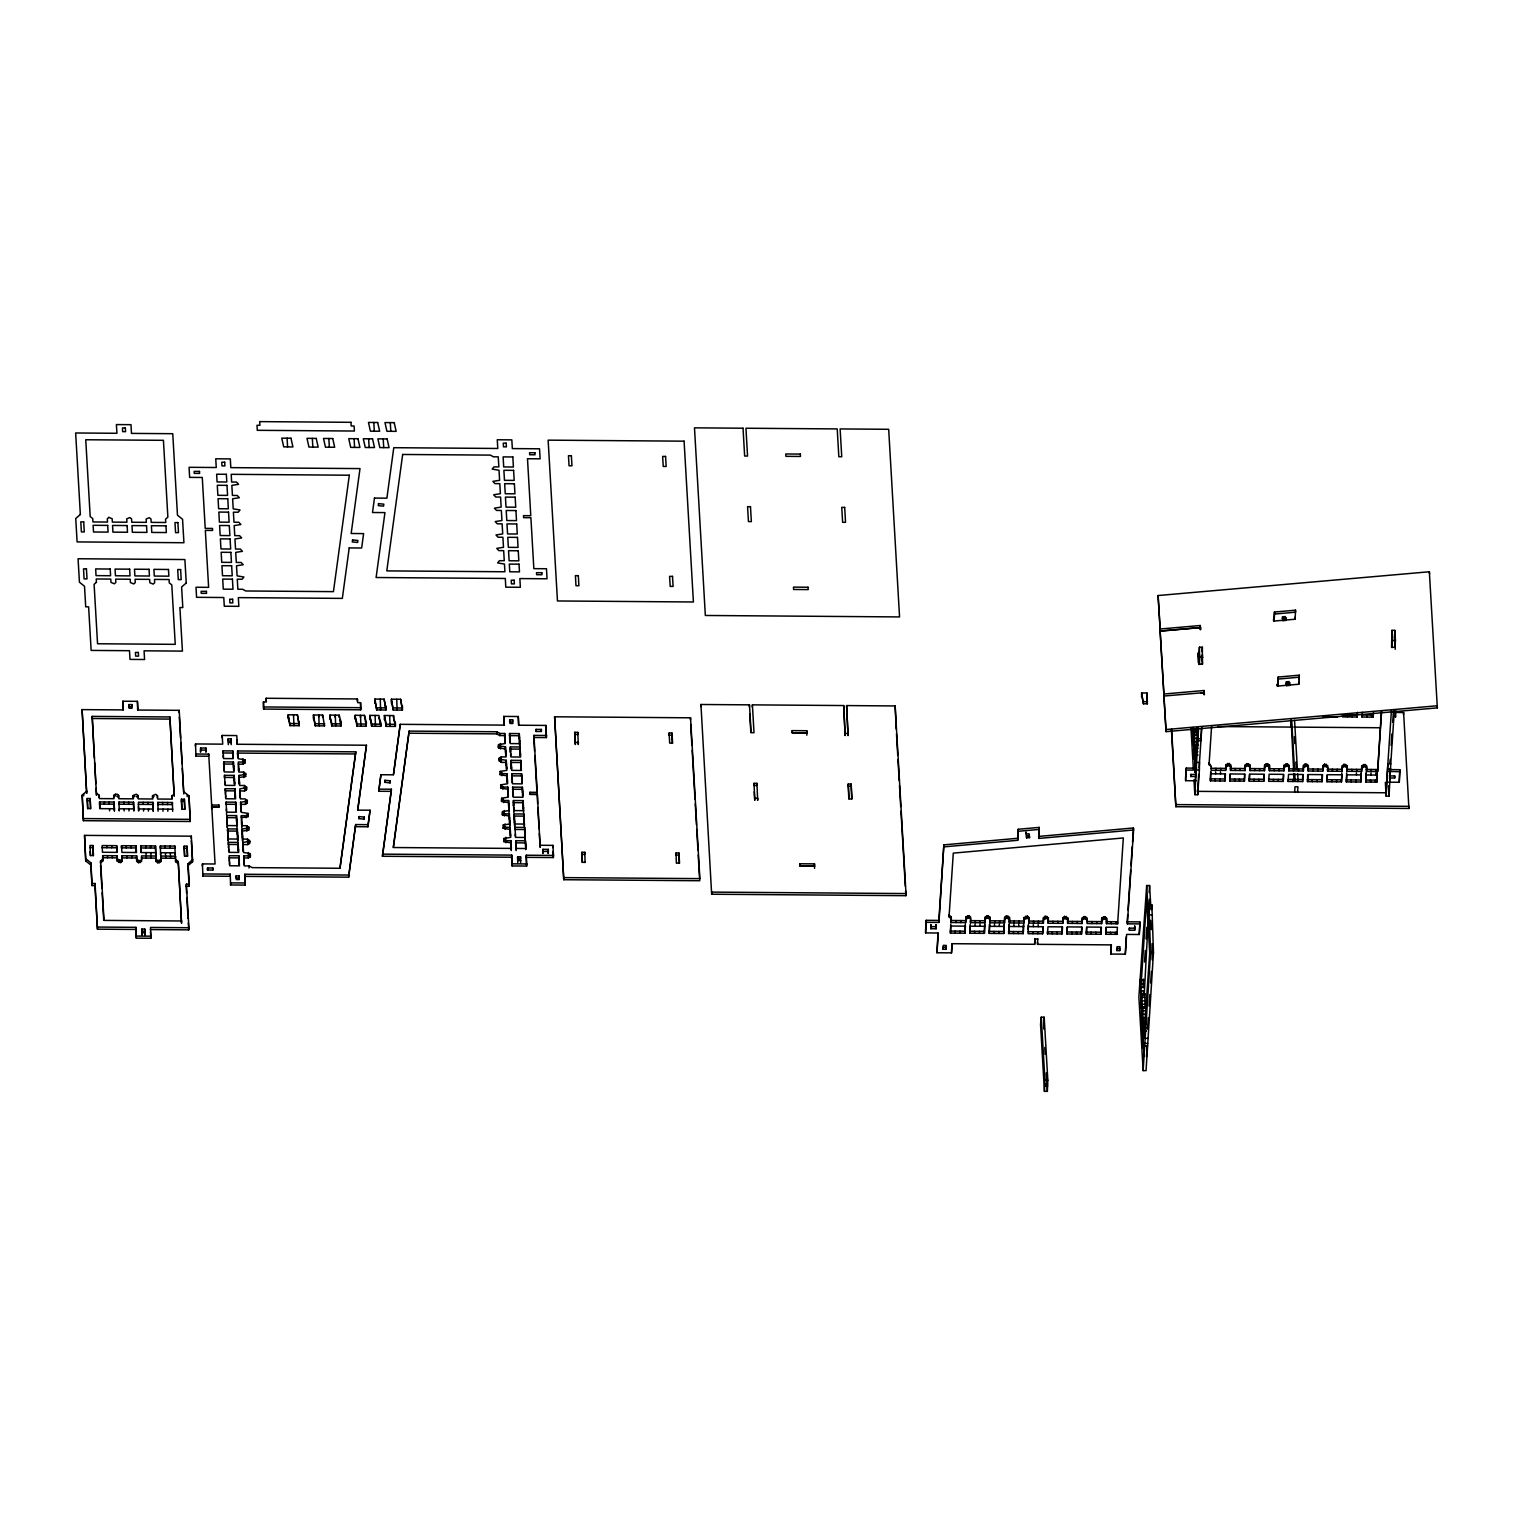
<?xml version="1.0" encoding="UTF-8"?>
<svg xmlns="http://www.w3.org/2000/svg" width="1513" height="1513" viewBox="0 0 1513 1513"><rect width="100%" height="100%" fill="white"/><g stroke="black" fill="none" stroke-linecap="round" stroke-linejoin="round"><path stroke-width="1.5" d="M1145.038 1007.582L1144.849 993.719L1141.937 993.682L1141.54 997.521L1140.953 987.459L1146.608 899.27L1149.71 952.887L1143.866 1037.71L1143.488 1020.5L1146.4 1020.519M1145.814 1020.991L1145.625 1007.11L1142.712 1007.091L1142.315 1010.911L1141.937 993.682M1143.488 1020.5L1143.09 1024.32L1142.712 1007.091M1141.35 994.154L1144.263 994.192L1148.443 915.478M1143.147 1070.599L1150.561 952.528L1148.953 904.831L1151.866 904.85L1153.473 952.547L1146.06 1070.618L1143.147 1070.599L1138.873 996.897L1146.684 885.521L1149.596 885.54L1150.996 909.635M1198.107 744.604L1195.194 744.585L1194.797 748.405L1194.419 731.176L1197.331 731.195L1197.521 745.077M1198.05 727.696L1195.573 761.796L1195.194 744.585M1196.575 762.42L1194.835 794.684L1197.748 794.703L1199.393 770.022L1199.487 762.439L1196.575 762.42L1198.504 729.569M1390.769 763.876L1389.047 796.141L1386.135 796.122L1387.856 763.857L1390.769 763.876L1394.324 710.524M82.099 709.616L86.676 793.247L82.099 709.616L123.366 709.919L122.875 701.219L137.437 701.332L137.929 710.032L179.215 710.335L183.792 793.966M86.827 791.129L82.194 795.119L83.423 820.689L190.222 821.483L189.012 795.914L183.924 791.866M83.593 795.895L83.745 793.795M83.423 820.689L82.194 795.119M94.354 758.089L92.198 716.387L169.891 716.973L174.184 795.914L169.891 716.973M189.125 886.315L189.276 884.197L186.364 884.178L186.212 886.296L189.125 886.315L187.934 865.739L192.567 861.748L191.338 836.178L84.539 835.384L85.749 860.954L90.837 865.02L92.028 885.597L94.941 885.616L97.456 929.171L135.811 929.455L136.321 938.173L150.884 938.268L150.525 927.45L188.879 927.734L188.728 929.852L150.373 929.568M87.565 808.661L87.243 798.505L90.156 798.524L90.742 808.566L87.83 808.547L87.243 798.505M85.749 860.954L84.539 835.384M90.477 808.68L90.156 798.524M90.837 865.02L90.969 862.902L85.882 858.836M93.201 855.658L92.879 845.502L89.967 845.483L90.553 855.526L93.466 855.545L92.879 845.502M92.198 716.387L96.51 795.327L96.094 788.349M92.028 885.597L90.969 862.902M99.045 797.351L99.196 795.233L96.643 793.209M99.707 808.528L99.574 801.947L114.137 802.06L114.402 810.873L114.137 802.06M94.941 885.616L95.073 883.497L92.161 883.479M102.884 858.968L100.577 860.954L100.425 863.072L102.733 861.086L102.695 855.62L117.258 855.734L117.314 861.2L120.624 862.561L122.156 861.219L122.307 859.119L120.756 860.443L117.447 859.081M104.302 804.103L104.435 801.985M97.456 929.171L95.073 883.497M102.733 861.086L102.695 855.62M109.144 804.122L109.295 802.022M106.818 847.715L106.969 845.597M109.541 810.836L109.674 808.717M107.404 857.776L107.536 855.658M113.626 797.464L113.759 795.346L116.917 794.041L118.619 795.384L118.808 798.732L133.371 798.845L133.182 795.498L136.34 794.174L138.042 795.535L138.231 798.883L152.794 798.996L152.605 795.649L155.763 794.325L157.447 795.687L157.655 799.034L172.217 799.129L172.028 795.781L174.335 793.795M111.678 847.753L111.811 845.635M115.158 796.141L115.291 794.022M112.265 857.795L112.397 855.696M122.875 701.219L123.101 709.862M118.619 795.384L118.468 797.502L116.785 796.16M118.997 802.079L118.865 804.197L133.428 804.311L133.806 811.006L133.957 808.907L133.56 802.193L118.997 802.079L119.243 810.911L119.395 808.793L133.957 808.907M116.785 852.254L116.671 845.672L102.109 845.559L102.487 852.273L117.049 852.367L116.671 845.672M117.314 861.2L117.258 855.734M128.889 704.585L128.756 706.703L131.669 706.722L131.801 704.604L128.889 704.585L129.097 708.273L132.009 708.292L131.801 704.604M118.997 862.542L119.149 860.424M123.707 804.235L123.858 802.117M121.532 845.71L121.91 852.405L136.473 852.519L136.094 845.824L121.532 845.71L121.38 847.828L135.943 847.942L136.208 852.405M120.624 862.561L120.756 860.443M124.104 810.949L124.236 808.831M136.718 861.332L136.681 855.866L122.099 855.753L121.967 857.871L136.529 857.984L136.718 861.332L138.421 862.694L141.579 861.37L141.522 855.904L156.085 856.018L156.142 861.483L157.844 862.826L161.002 861.521L161.135 859.403L157.976 860.727L156.293 859.365M128.567 804.273L128.718 802.155M126.241 847.866L126.373 845.748M128.964 810.968L129.097 808.869M126.827 857.909L126.96 855.791M137.437 701.332L137.664 709.975M133.182 795.498L133.031 797.616L134.581 796.292M133.428 804.311L133.56 802.193M131.101 847.904L131.234 845.786M131.669 857.947L131.82 855.828M138.042 795.535L137.891 797.654L136.189 796.292M135.943 847.942L136.094 845.824M152.983 802.344L153.229 811.157L152.983 802.344L138.421 802.23L138.666 811.044L138.402 806.58M136.529 857.984L136.681 855.866M138.421 862.694L138.553 860.575L136.87 859.214M143.13 804.386L143.281 802.268M141.068 852.443L140.936 845.862L155.517 845.956L155.763 854.788L155.517 845.956M140.047 862.694L141.73 859.252M143.527 811.081L143.659 808.963M135.811 929.455L135.962 927.337L97.607 927.053M136.321 938.173L135.962 927.337M147.99 804.424L148.123 802.306M145.664 847.999L145.796 845.899M148.387 811.119L148.52 809.001M146.042 854.713L146.194 852.594M146.25 858.06L146.383 855.942M141.882 929.077L141.957 934.883L141.882 929.077L144.794 929.095L144.87 934.902L144.794 929.095M152.605 795.649L152.454 797.748L154.004 796.424M150.506 848.037L150.657 845.937M150.903 854.75L151.035 852.632M151.092 858.098L151.243 855.98M157.314 797.786L157.447 795.687M157.844 802.382L157.692 804.5L172.274 804.594L172.406 802.495L157.844 802.382L158.09 811.195M156.142 861.483L156.085 856.018M157.844 862.826L157.976 860.727M162.553 804.538L162.704 802.42M160.359 845.994L160.227 848.112L174.789 848.226L174.922 846.107L160.359 845.994L160.605 854.826L160.756 852.708L175.319 852.802L175.186 854.921L174.922 846.107M159.451 862.845L159.603 860.727M162.95 811.233L163.082 809.115M160.945 856.055L160.813 858.174L175.376 858.268L175.508 856.169L160.945 856.055L161.002 861.521M167.413 804.576L167.546 802.457M165.087 848.15L165.22 846.032M167.792 811.271L167.943 809.152M165.465 854.845L165.617 852.746M165.655 858.211L165.806 856.093M171.877 797.899L172.028 795.781M169.929 848.188L170.08 846.07M179.064 712.453L179.215 710.335M170.326 854.883L170.458 852.784M170.515 858.249L170.666 856.131M178.118 863.658L175.565 861.635L175.716 859.516L178.25 861.54L181.541 923.1L178.25 861.54M181.768 809.36L181.447 799.204L184.359 799.223L184.926 809.285L182.014 809.266L181.447 799.204M184.681 809.379L184.359 799.223M187.177 796.67L187.309 794.571M184.473 856.339L184.151 846.183L187.064 846.202L187.65 856.245L184.737 856.226L184.151 846.183M189.012 795.914L190.222 821.483M187.385 856.358L187.064 846.202M195.385 746.079L195.517 743.961L222.714 744.15L222.203 735.45L236.766 735.564L237.276 744.264L366.449 745.228L357.806 809.928M187.934 865.739L188.085 863.62L192.699 859.63M208.718 754.098L208.586 756.216L195.952 756.122L196.104 754.004L208.718 754.098L215.073 863.999L202.458 863.904L202.326 866.022M191.205 838.297L191.338 836.178M200.605 748.008L200.586 752.131L200.472 750.126L206.052 750.07L205.938 748.046L200.605 748.008L200.718 750.013M205.938 748.046L205.919 752.169L205.806 750.164M230.222 874.155L230.089 876.273L202.893 876.065L203.045 873.947L230.222 874.155L230.6 884.973L245.163 885.086L244.784 874.268L348.803 875.044L355.668 824.566L368.094 824.661L370.061 810.23L357.635 810.136L366.449 745.228M207.546 867.951L207.413 870.07L213.011 870.013L212.879 867.989L207.546 867.951L207.659 869.975M211.65 809.152L211.669 805.029L218.95 805.086L219.063 807.091L211.782 807.034M212.747 870.107L212.879 867.989M222.052 737.569L222.203 735.45M218.818 807.204L218.95 805.086M223.092 750.864L223.546 758.561L233.248 758.637L232.794 750.94L223.092 750.864L222.959 752.982L232.662 753.039L232.907 757.408L233.059 755.29M223.205 757.332L223.338 755.214M223.735 761.909L224.321 771.97L234.023 772.046L233.437 761.985L223.735 761.909L223.584 764.027L233.305 764.103L233.683 770.798L233.834 768.68M223.792 767.375L223.924 765.256M223.981 770.741L224.113 768.623M224.51 775.318L225.097 785.36L234.799 785.436L234.212 775.394L224.51 775.318L224.359 777.436L234.08 777.512L234.458 784.207L234.61 782.089M224.756 784.131L224.889 782.013M228.217 738.836L228.085 740.954L230.997 740.973L231.13 738.855L228.217 738.836L228.293 744.642M225.286 788.727L225.872 798.769L235.574 798.845L234.988 788.784L225.286 788.727L225.134 790.826L234.855 790.902L235.234 797.616L235.385 795.498M225.342 794.193L225.475 792.074M225.532 797.54L225.664 795.422M226.061 802.117L226.647 812.178L236.35 812.235L235.763 802.193L226.061 802.117L225.91 804.235L235.631 804.311L236.009 811.006L236.16 808.888M226.307 810.93L226.439 808.812M226.496 814.297L226.647 812.178M231.205 744.661L231.13 738.855M236.993 827.762L236.539 815.602L226.837 815.526L226.685 817.644L236.406 817.72L236.785 824.415L236.936 822.297M226.893 820.992L227.026 818.873M227.082 824.339L227.215 822.221M227.612 828.916L227.461 831.034L237.182 831.11L237.768 841.171L237.9 839.053L237.314 828.992L227.612 828.916L228.047 841.096L228.198 838.977L237.9 839.053M232.662 753.039L232.794 750.94M227.669 834.382L227.801 832.282M232.718 754.06L232.87 751.942M227.858 837.748L227.99 835.63M228.387 842.325L228.974 852.367L238.676 852.443L238.089 842.401L228.387 842.325L228.255 844.443L237.957 844.519L238.335 851.214L238.487 849.096M233.305 764.103L233.437 761.985M233.494 767.45L233.645 765.332M228.444 847.791L228.576 845.672M228.633 851.138L228.766 849.02M234.08 777.512L234.212 775.394M234.269 780.859L234.42 778.741M229.22 861.2L229.352 859.081M229.409 864.547L229.541 862.429M234.855 790.902L234.988 788.784M235.045 794.249L235.196 792.15M237.579 754.098L237.654 750.959L355.782 751.848L340.066 868.065M237.919 755.327L237.768 757.446L237.522 753.077L355.631 753.966M235.631 804.311L235.763 802.193M230.6 884.973L230.733 882.873L245.295 882.968M238.487 765.37L238.543 770.836L238.695 768.717M235.82 807.658L235.971 805.54M239.47 782.126L239.319 784.245L239.073 775.431L245.806 774.353L243.725 772.103L238.884 772.084L238.298 762.022L243.158 762.06L244.974 759.848L238.108 758.675L237.654 750.959M236.406 817.72L236.539 815.602M236.595 821.067L236.747 818.949M239.13 780.897L239.262 778.779M237.182 831.11L237.314 828.992M237.371 834.457L237.522 832.339M240.037 792.169L240.094 797.654L240.245 795.535M237.56 837.805L237.711 835.706M242.818 760.831L242.95 758.713M238.165 764.141L243.007 764.178L243.158 762.06M237.957 844.519L238.089 842.401M241.021 808.925L240.87 811.044L240.624 802.23L247.357 801.171L245.295 798.921L240.435 798.883L239.848 788.821L246.581 787.762L244.52 785.512L239.659 785.474L239.073 775.431M236.16 875.876L236.009 877.994L238.922 878.013L239.073 875.895L236.16 875.876L236.368 879.564L239.281 879.583L239.073 875.895M238.146 847.866L238.298 845.748M240.68 807.696L240.813 805.578M243.725 772.103L243.593 774.221L245.673 776.472L238.941 777.55M239.262 862.505L239.111 864.623L238.865 855.791L229.163 855.734L229.749 865.776L239.451 865.852L238.865 855.791M248.075 813.446L246.26 815.658L241.399 815.639L241.267 817.739L248 816.68L248.075 813.446L241.21 812.273L240.624 802.23M243.782 777.587L243.933 775.469M243.007 764.178L244.898 763.082L244.974 759.848M241.588 818.987L241.645 824.453L241.796 822.334M238.922 861.275L239.073 859.157M241.834 827.8L241.399 815.639M244.368 787.63L244.52 785.512M242.175 829.029L242.61 841.209L242.175 829.029L248.907 827.97L246.846 825.72L241.985 825.682M239.716 790.94L244.558 790.977L244.709 788.859M245.673 776.472L245.749 773.238M242.231 834.495L242.364 832.377M242.42 837.843L242.572 835.724M240.491 804.349L245.333 804.386L245.484 802.268M246.524 786.647L246.449 789.881L244.558 790.977M243.347 849.133L243.196 851.252L242.95 842.438L249.683 841.36L247.621 839.129L242.761 839.091M246.449 789.881L246.581 787.762M243.007 847.904L243.139 845.786M246.108 817.777L246.26 815.658M245.333 804.386L247.224 803.271L247.3 800.055M244.123 862.542L243.971 864.661L243.725 855.828L248.586 855.866L250.402 853.654L243.536 852.481L242.95 842.438M247.224 803.271L247.357 801.171M243.782 861.294L243.915 859.195M246.846 825.72L246.695 827.838L248.775 830.089L242.042 831.148M246.884 831.185L247.035 829.067M245.163 885.086L244.784 874.268M247.47 841.228L247.621 839.129M242.818 844.557L247.659 844.594L247.81 842.476M248.775 830.089L248.851 826.855M248.245 854.637L248.397 852.519M243.593 857.947L248.435 857.984L248.586 855.866M249.626 840.245L249.55 843.479L247.659 844.594M249.55 843.479L249.683 841.36M249.021 868.046L249.172 865.928L244.312 865.89L243.725 855.828M248.435 857.984L250.326 856.888L250.458 854.769M266.156 698.268L266.364 701.956L263.451 701.937L263.602 709.067L360.718 709.805L360.567 702.656L357.654 702.637L357.427 698.949L266.156 698.268L266.023 700.387M263.602 709.067L263.451 701.937M288.208 714.798L290.023 725.635L299.252 725.692L297.418 714.855L288.208 714.798L288.17 718.921M290.023 725.635L288.321 716.803M293.9 725.654L293.541 714.836M297.418 714.855L299.252 725.692M299.12 723.687L299.271 721.569M313.437 714.987L315.271 725.824L324.482 725.881L322.666 715.044L313.437 714.987L313.418 719.11M315.271 725.824L313.569 716.992M318.638 717.143L318.789 715.025L319.148 725.843M322.534 717.162L322.666 715.044M329.815 717.219L329.947 715.101L339.177 715.176L341.03 721.89L341.144 723.895L331.914 723.819L330.061 717.124L331.782 725.937L340.992 726.013L341.03 721.89M331.782 725.937L331.914 723.819M335.148 717.257L335.3 715.138L335.659 725.975M339.044 717.294L339.177 715.176M355.063 717.408L355.196 715.29L364.425 715.365L366.278 722.079L366.392 724.084L357.163 724.008L355.309 717.313L357.011 726.127L366.241 726.202L366.278 722.079M357.295 701.067L357.427 698.949M357.011 726.127L357.163 724.008M244.652 876.386L348.652 877.162L348.803 875.044M360.567 702.656L360.718 709.805M360.397 717.446L360.548 715.327L360.907 726.164M348.652 877.162L355.668 824.566M364.425 715.365L366.241 726.202M358.884 818.684L359.016 816.585L364.33 817.096L364.198 819.214L358.751 818.571L359.016 816.585M369.758 715.403L371.593 726.24L380.803 726.316L380.954 724.197L371.725 724.122L369.758 715.403L378.988 715.479L380.803 726.316M369.739 719.526L369.891 717.408M371.593 726.24L371.725 724.122M374.921 699.082L376.737 709.919L385.966 709.994L384.132 699.157L374.921 699.082L374.884 703.205M355.536 826.684L367.962 826.779L368.094 824.661M370.061 810.23L367.962 826.779M375.47 726.278L375.111 715.441M376.737 709.919L375.035 701.086M380.614 709.937L380.255 699.119M380.69 724.292L380.841 722.193M384.132 699.157L385.966 709.994M378.969 789.143L391.394 789.238L391.243 791.356L378.817 791.261L378.969 789.143L380.917 774.732L393.361 774.826L400.226 724.33L504.226 725.124L503.716 716.406L518.297 716.519L518.789 725.219L545.985 725.427L546.42 737.588L533.805 737.493L533.938 735.394L546.571 735.488M384.34 715.517L386.155 726.353L395.385 726.41L395.517 724.311L386.288 724.235L384.34 715.517L393.55 715.573L395.385 726.41M384.302 719.64L384.453 717.521M380.917 774.732L378.817 791.261M386.155 726.353L386.288 724.235M384.813 782.41L384.945 780.292L390.278 780.821L390.127 782.921L384.68 782.278L384.945 780.292M391.413 699.195L393.248 710.032L402.458 710.108L400.642 699.271L391.413 699.195L391.394 703.337M390.032 726.372L389.673 715.554M526.316 855.223L526.184 857.341L553.361 857.549L553.512 855.431L526.316 855.223L526.675 866.041L512.113 865.947L511.602 857.228L382.43 856.263L391.394 789.238M393.248 710.032L391.527 701.219M393.418 717.692L393.55 715.573M395.404 722.287L395.252 724.405L394.023 719.942M397.125 710.07L396.765 699.252M400.642 699.271L402.458 710.108M400.226 724.33L393.531 774.637M402.345 708.103L402.496 705.985M393.418 847.318L409.134 731.101L496.85 731.762L499.857 733.465L504.718 733.483L505.285 743.545L498.552 744.604L498.477 747.838L505.342 749.011L505.739 755.706L505.872 753.587M505.096 740.197L504.964 742.316L504.567 735.602L499.725 735.564L496.699 733.881L496.85 731.762M498.477 747.838L498.552 744.604M499.725 735.564L499.857 733.465M498.628 745.72L505.493 746.892L506.061 756.954L501.219 756.916L499.328 758.013L499.195 760.131L501.276 762.382L506.117 762.42L506.515 769.115L506.647 766.996M499.252 761.247L499.328 758.013M500.444 743.507L500.292 745.625L498.42 746.722M500.5 748.973L500.633 746.855M507.422 780.405L507.29 782.524L506.893 775.81L500.028 774.637L500.103 771.422L506.836 770.344L506.269 760.301L499.403 759.129M501.068 759.034L501.219 756.916M503.716 716.406L503.961 725.049M501.276 762.382L501.408 760.264M508.198 793.795L508.065 795.914L507.668 789.219L500.803 788.046L500.879 784.812L507.611 783.753L507.044 773.691L502.184 773.654L500.103 771.422M504.567 735.602L504.718 733.483M502.051 775.772L502.184 773.654M504.775 738.968L504.907 736.85M508.973 807.204L508.841 809.323L508.444 802.609L501.578 801.455L501.673 798.221L508.387 797.143L507.82 787.1L502.959 787.063L500.879 784.812M501.578 801.455L501.673 798.221M502.827 789.181L502.959 787.063M505.342 749.011L505.493 746.892M505.55 752.358L505.682 750.24M502.448 811.611L502.373 814.845L509.219 816.018L509.805 826.079L509.37 813.899L504.51 813.862L502.448 811.611L509.162 810.552L509.03 812.67M502.373 814.845L502.505 812.727M503.602 802.59L503.734 800.472L501.73 799.337M506.117 762.42L506.269 760.301M506.325 765.767L506.458 763.649M509.749 719.791L509.597 721.909L512.51 721.947L512.661 719.829L509.749 719.791L509.957 723.479L512.869 723.498L512.661 719.829M510.524 834.003L510.392 836.122L509.994 829.427L503.148 828.254L503.224 825.02L509.957 823.961M504.169 812.632L504.321 810.514M506.893 775.81L507.044 773.691M509.957 740.235L509.805 742.353L509.559 733.521L519.281 733.597L519.716 745.777L519.281 733.597M504.377 815.98L504.51 813.862M507.101 779.157L507.233 777.039M509.616 738.987L509.768 736.888M511.167 849.531L510.77 842.817L503.924 841.663L503.999 838.429L510.732 837.351L510.146 827.308L505.285 827.271L503.224 825.02M505.096 823.923L503.148 828.254M507.668 789.219L507.82 787.1M510.543 750.278L510.392 752.396L510.335 746.93L520.056 747.006L520.642 757.048L510.921 756.973L510.335 746.93M505.153 829.389L505.285 827.271M507.876 792.566L508.009 790.448M510.581 755.744L510.732 753.625M505.72 839.431L505.872 837.313M511.507 767.034L511.356 769.152L511.11 760.339L520.831 760.396L521.418 770.457L511.697 770.382L511.11 760.339M505.928 842.779L506.061 840.661L503.999 838.429M508.444 802.609L508.595 800.509L503.734 800.472M511.167 765.805L511.318 763.687M508.652 805.975L508.784 803.857M512.094 777.077L511.942 779.195L511.886 773.729L521.607 773.805L522.193 783.866L512.472 783.791L511.886 773.729M509.219 816.018L509.37 813.899M509.427 819.365L509.559 817.247M512.151 782.543L512.283 780.443M509.616 822.713L509.749 820.594M509.994 829.427L510.146 827.308M513.058 793.833L512.926 795.951L512.661 787.138L522.382 787.214L522.968 797.256L513.247 797.181L512.661 787.138M510.203 832.774L510.335 830.656M512.718 792.604L512.869 790.486M518.297 716.519L518.524 725.162M510.77 842.817L510.921 840.698L506.061 840.661M513.645 803.895L513.493 806.013L513.437 800.528L523.158 800.604L523.593 812.784M510.978 846.164L511.11 844.065M511.224 850.533L511.299 847.412M513.701 809.36L513.834 807.242M513.89 812.708L513.437 800.528M514.212 813.937L514.666 826.098L514.212 813.937L523.933 814.013L524.368 826.174L523.933 814.013M511.602 857.228L511.753 855.11L382.562 854.145M519.337 739.063L519.47 736.944M514.269 819.403L514.42 817.285M519.526 742.41L519.659 740.311M514.477 822.75L514.609 820.632M512.113 865.947L511.753 855.11M520.434 753.701L520.302 755.819L520.056 747.006M514.987 827.346L514.855 829.464L524.557 829.521L525.143 839.583L524.708 827.422L514.987 827.346L515.574 837.389L525.295 837.464M520.113 752.472L520.245 750.353M515.252 836.159L515.385 834.041M521.21 767.11L521.077 769.228L520.831 760.396M516.16 847.45L516.028 849.568L515.763 840.736L525.484 840.812L525.919 848.528L516.217 848.453L515.763 840.736M520.888 765.881L521.02 763.762M515.82 846.202L515.971 844.084M516.084 850.571L516.217 848.453M521.985 780.5L521.853 782.618L521.607 773.805M521.663 779.271L521.796 777.152M517.673 856.831L517.541 858.949L520.453 858.968L520.585 856.85L517.673 856.831L517.749 862.637M522.76 793.909L522.628 796.027L522.382 787.214M522.439 792.68L522.571 790.561M523.536 807.318L523.403 809.436L523.158 800.604M523.214 806.07L523.347 803.951M520.661 862.656L520.585 856.85M523.99 819.479L524.122 817.36M524.179 822.826L524.311 820.708M524.557 829.521L524.708 827.422M524.765 832.888L524.898 830.769M524.954 836.235L525.087 834.117M525.862 847.507L525.73 849.625L525.484 840.812M525.541 846.278L525.673 844.159M537.607 803.422L537.228 792.339L529.947 792.282L529.815 794.401L537.096 794.457L534.846 755.725M536.018 729.379L535.886 731.498L541.484 731.422L541.351 729.417L536.018 729.379L536.132 731.384M541.219 731.536L541.351 729.417M545.985 725.427L546.42 737.588M529.947 792.282L530.061 794.306L537.361 794.344L540.16 847.393L539.347 833.512M548.292 849.36L548.273 853.483L548.292 849.36L542.959 849.323L542.94 853.445L542.827 851.441L548.425 851.365M554.609 716.784L563.763 879.715L699.706 880.736L699.857 878.618L690.552 717.805L554.609 716.784L563.763 879.715M552.775 847.488L552.926 845.37L540.292 845.275M574.921 732.349L574.77 734.467L577.682 734.486L577.834 732.368L574.921 732.349L575.356 744.509L574.656 732.443M582.183 862.448L581.862 852.292L584.774 852.311L585.096 862.467M584.774 852.311L584.623 854.429L581.711 854.41M669.105 733.049L669.692 743.091L672.604 743.129L672.018 733.067L669.105 733.049L668.973 735.167L671.885 735.186L672.339 743.223M671.885 735.186L672.018 733.067M676.633 863.053L679.545 863.072L678.959 853.01L676.046 852.992L675.914 855.11L678.826 855.129L679.28 863.167M678.826 855.129L678.959 853.01M690.401 719.923L690.552 717.805M700.803 706.609L700.935 704.491L749.483 704.85L751.091 732.67L754.004 732.689L752.396 704.869L843.687 705.55L845.143 735.488L843.687 705.55M711.658 894.221L711.791 892.103L906.003 893.559L905.852 895.677L711.658 894.221L700.935 704.491M749.351 706.968L749.483 704.85M752.264 706.987L752.396 704.869M754.022 783.337L753.89 785.436L756.803 785.474L756.935 783.356L754.022 783.337L754.76 800.339L754.268 791.829M792.226 730.628L792.093 732.727L806.656 732.84L806.788 730.722L792.226 730.628L792.377 732.973L806.94 733.086L806.788 735.205M799.942 863.772L799.791 865.89L814.353 865.984L814.505 863.866L799.942 863.772L800.074 866.136L814.637 866.23L814.505 868.349M846.599 705.569L848.055 735.507L846.599 705.569L895.148 705.947L906.003 893.559M848.812 798.921L848.226 784.037L851.138 784.056L851.989 798.959L849.077 798.94L848.226 784.037M851.724 798.94L851.138 784.056M895.148 705.947L896.226 729.171M926.221 920.32L926.353 922.325L938.968 922.419L938.854 920.415L926.221 920.32L925.521 930.892L925.634 932.916L938.268 932.991L936.963 952.755L951.526 952.868L952.131 943.696L1034.665 944.301L1035.024 939.025L1037.937 939.043M925.634 932.916L926.353 922.325M930.779 928.717L930.798 924.575L930.779 928.717L936.112 928.755L936.15 924.632L936.112 928.755M938.003 933.181L936.963 952.755M938.854 920.415L943.866 844.859L1017.606 838.297L1018.192 829.275L1039.261 827.384L1038.788 838.429L1133.577 829.994L1133.464 827.97L1038.675 836.424L1038.788 838.429M938.968 922.419L943.866 844.859M943.015 949.275L943.28 945.379L946.192 945.417L945.928 949.294L943.015 949.275L942.902 947.251L945.814 947.27L945.928 949.294M970.533 922.665L970.646 917.124L969.114 915.705L965.786 917.086L965.672 922.627L951.11 922.514L951.337 918.977L949.048 916.859L953.285 853.124L1123.327 837.956L1117.634 923.762L1106.476 923.668L1106.589 918.145L1105.057 916.708L1101.729 918.107L1101.615 923.63L1087.053 923.535L1087.166 917.994L1084.027 916.556L1082.306 917.956L1082.192 923.497L1067.63 923.384L1067.743 917.843L1064.604 916.405L1062.883 917.805L1062.769 923.346L1048.206 923.233L1048.32 917.71L1045.18 916.273L1043.478 917.672L1043.346 923.195L1028.783 923.1L1028.897 917.559L1027.384 916.14L1024.055 917.521L1023.942 923.062L1009.36 922.949L1009.493 917.408L1006.334 915.97L1004.632 917.37L1004.519 922.911L989.956 922.798L990.069 917.256L986.93 915.838L985.209 917.237L985.095 922.76L970.533 922.665L970.419 920.642L984.982 920.755M950.41 933.086L950.864 926.032L965.445 926.145L964.972 933.199L950.41 933.086L950.75 924.027M951.11 922.514L951.223 916.973L948.935 914.835L949.048 916.859M951.866 943.98L951.526 952.868M964.972 933.199L965.313 924.14M965.672 922.627L965.786 917.086M984.396 933.351L984.736 924.292L984.396 933.351L969.833 933.237L970.173 924.178M969.833 933.237L970.287 926.183L984.85 926.296M985.095 922.76L985.209 917.237M989.237 933.389L989.597 924.311L989.237 933.389L1003.819 933.483L1004.159 924.424L1003.819 933.483M989.956 922.798L990.069 917.256M1004.519 922.911L1004.632 917.37M1008.66 933.521L1009.02 924.462L1008.66 933.521L1023.223 933.634L1023.582 924.575L1023.223 933.634M1009.36 922.949L1009.493 917.408M943.98 846.864L1017.719 840.301L1018.192 829.275M1023.942 923.062L1024.055 917.521M1028.121 929.304L1028.443 924.613L1028.084 933.672L1042.646 933.786L1043.119 926.731L1028.556 926.618M1028.783 923.1L1028.897 917.559M1038.675 836.424L1039.261 827.384M1034.779 938.779L1034.665 944.301M1127.696 914.779L1127.223 921.814L1139.856 921.909L1139.97 923.932L1139.27 934.504L1126.637 934.41L1125.332 954.155L1110.769 954.06L1111.374 944.887L1037.578 944.339L1037.691 938.798M1042.646 933.786L1042.854 927.072M1043.346 923.195L1043.478 917.672M1041.266 1017.19L1040.547 1024.339L1044.424 1091.346L1047.336 1091.384L1047.828 1080.187L1044.178 1017.209L1041.266 1017.19L1044.916 1080.169L1044.424 1091.346M1047.507 933.824L1047.979 926.769L1062.542 926.883L1062.069 933.937L1047.507 933.824L1047.393 931.8L1061.956 931.913L1062.069 933.937M1048.206 923.233L1048.32 917.71M1044.178 1017.209L1043.724 1028.991M1061.956 931.913L1062.258 927.223M1062.769 923.346L1062.883 917.805M1066.93 933.956L1067.403 926.902L1081.965 927.015L1081.492 934.069L1066.93 933.956L1067.119 927.261M1067.63 923.384L1067.743 917.843M1081.492 934.069L1081.682 927.356M1082.192 923.497L1082.306 917.956M1086.353 934.107L1086.807 927.053L1101.388 927.166L1100.916 934.221L1086.353 934.107L1086.542 927.393M1100.916 934.221L1101.105 927.507M1101.615 923.63L1101.729 918.107M1105.776 934.259L1106.23 927.204L1117.407 927.28L1116.934 934.334L1105.776 934.259L1105.965 927.545M1106.476 923.668L1106.589 918.145M1111.109 945.171L1110.769 954.06M1116.821 950.561L1117.086 946.684L1119.998 946.703L1119.733 950.599L1116.821 950.561L1116.707 948.556L1119.62 948.575L1119.733 950.599M1141.615 692.954L1143.45 703.791L1147.327 703.829L1146.967 692.992L1141.615 692.954L1141.596 697.077M1126.239 936.793L1125.332 954.155M1128.017 910.088L1130.665 870.202M1130.967 865.512L1132.216 846.75M1132.537 842.06L1133.464 827.97M1139.97 923.932L1127.355 923.838L1133.577 829.994M1143.45 703.791L1141.748 694.978M1134.693 930.23L1134.712 926.107L1134.693 930.23L1129.36 930.192L1129.492 928.074M1146.967 692.992L1147.327 703.829M1139.856 921.909L1139.27 934.504M1143.09 987.459L1143.393 979.1L1143.506 981.124M1144.528 962.079L1145.284 950.486M1146.06 938.873L1146.835 927.28M1149.142 892.5L1149.596 885.54M1148.953 904.831L1148.329 914.003L1146.684 885.521M1149.218 903.923L1149.521 899.289L1149.785 903.961M1143.317 995.705L1143.639 991.015L1143.828 994.363M1151.563 909.445L1151.866 904.85M1147.554 1029.143L1148.329 1017.606M1149.086 1006.05L1149.861 994.495M1150.637 982.939L1151.393 971.384M1152.168 959.828L1152.093 943.582M1147.005 1046.221L1146.57 1056.698L1147.27 1046.107M1175.998 804.594L1409.057 806.334L1408.906 808.453L1175.866 806.713L1171.667 729.55M1196.745 768.169L1186.23 768.093L1185.53 778.665L1185.644 780.689L1196.159 780.765M1185.644 780.689L1186.23 768.093M1192.849 727.469L1192.547 732.179L1192.339 728.831M1196.121 776.528L1190.769 776.491L1190.92 774.372M1198.826 656.377L1199.431 647.205L1202.343 647.224L1202.476 664.15L1199.071 664.339L1198.485 654.278L1198.712 656.377M1194.419 731.176L1194.022 734.996L1193.625 728.301M1199.563 664.131L1199.431 647.205M1202.041 651.819L1202.343 647.224M1197.331 731.195L1196.934 735.015L1196.537 728.32M1202.079 658.647L1202.343 654.751L1202.211 660.651M1195.346 780.765L1195.932 768.169L1196.045 770.174M1198.012 740.746L1200.925 740.784L1201.435 729.266M1197.54 791.753L1198.693 774.429M1199.128 767.904L1201.852 726.694M1381.634 711.242L1377.643 771.535L1366.466 771.46L1366.579 765.918L1365.066 764.5L1361.738 765.881L1361.605 771.422L1347.043 771.308L1347.156 765.767L1344.017 764.33L1342.315 765.729L1342.201 771.271L1327.62 771.157L1327.752 765.616L1324.594 764.197L1322.892 765.578L1322.778 771.119L1308.215 771.006L1308.329 765.483L1305.189 764.046L1303.468 765.446L1303.355 770.987L1288.792 770.874L1288.906 765.332L1287.374 763.914L1284.045 765.294L1283.932 770.836L1269.369 770.722L1269.483 765.181L1266.343 763.743L1264.622 765.143L1264.509 770.684L1249.946 770.571L1250.06 765.048L1246.92 763.611L1245.199 765.011L1245.086 770.552L1230.523 770.439L1230.636 764.897L1229.123 763.479L1225.795 764.859L1225.662 770.401L1211.1 770.287L1211.346 766.769L1209.057 764.632L1211.629 725.937M1210.4 780.859L1210.759 771.8L1210.4 780.859L1224.963 780.973L1225.435 773.918L1210.873 773.824M1224.963 780.973L1225.171 774.259M1225.662 770.401L1225.795 764.859M1229.823 781.011L1230.296 773.956L1244.859 774.07L1244.386 781.124L1229.823 781.011L1230.012 774.297M1230.523 770.439L1230.636 764.897M1244.386 781.124L1244.575 774.41M1245.086 770.552L1245.199 765.011M1249.246 781.162L1249.719 774.108L1264.282 774.221L1263.809 781.275L1249.246 781.162L1249.435 774.448M1249.946 770.571L1250.06 765.048M1273.984 618.817L1274.438 612.046L1295.506 610.174L1295.62 612.179L1274.551 614.051L1274.097 620.822M1263.809 781.275L1263.998 774.561M1264.509 770.684L1264.622 765.143M1269.369 770.722L1269.483 765.181M1277.596 686.07L1278.201 677.049L1299.27 675.176L1298.929 683.952M1277.861 685.824L1278.201 677.049M1283.232 781.408L1283.705 774.353L1269.123 774.259L1268.669 781.313L1283.232 781.408L1283.421 774.694M1283.932 770.836L1284.045 765.294M1295.166 618.949L1295.506 610.174M1288.792 770.874L1288.906 765.332M1288.093 781.446L1288.546 774.391L1303.109 774.505L1302.655 781.559L1288.093 781.446L1287.96 779.441L1302.542 779.554L1302.655 781.559M1298.967 679.677L1299.27 675.176M1294.655 792.093L1295.015 786.798L1297.927 786.817L1297.568 792.112M1302.542 779.554L1302.844 774.845M1303.355 770.987L1303.468 765.446M1307.497 781.597L1307.97 774.543L1322.532 774.656L1322.078 781.71L1307.497 781.597L1307.705 774.883M1308.215 771.006L1308.329 765.483M1322.078 781.71L1322.267 774.996M1322.778 771.119L1322.892 765.578M1326.92 781.748L1327.393 774.694L1341.955 774.788L1341.483 781.843L1326.92 781.748L1327.128 775.034M1341.483 781.843L1341.842 772.784M1342.201 771.271L1342.315 765.729M1360.906 781.994L1361.265 772.935L1360.906 781.994L1346.343 781.881L1346.702 772.821M1347.043 771.308L1347.156 765.767M1346.343 781.881L1346.816 774.826L1361.378 774.94M1342.466 714.874L1342.579 716.897L1357.142 716.992L1357.464 712.301M1373.482 712.415L1373.161 717.124L1362.003 717.03L1362.324 712.339M1361.605 771.422L1361.738 765.881M1365.766 782.032L1366.126 772.973L1365.766 782.032L1376.925 782.108L1377.284 773.048L1376.925 782.108M1366.466 771.46L1366.579 765.918M1377.643 771.535L1381.369 711.545M1391.941 630.354L1391.563 647.469L1394.986 647.167L1395.44 640.415L1394.854 630.373L1391.941 630.354L1392.055 647.28M1394.4 637.238L1394.854 630.373M1394.589 641.777L1394.854 637.9L1394.702 643.781M1385.946 788.954L1386.381 782.372M1385.908 793.152L1391.412 710.505M1389.766 763.252L1390.239 759.28M1391.166 745.417L1391.941 733.862M1392.698 722.325L1393.473 710.77M1389.69 780.103L1390.144 769.625M1395.932 710.94L1395.497 717.275L1395.383 715.271M1389.35 777.966L1394.683 778.022L1394.835 775.904L1389.237 775.961M1389.331 769.606L1399.847 769.701L1399.26 782.278L1386.646 782.183M1403.478 714.647L1403.61 712.528L1396.556 712.472M1399.26 782.278L1399.847 769.701M355.782 751.848L339.895 868.273L252.179 867.63L249.172 865.928M364.066 819.1L364.33 817.096M390.014 782.807L390.278 780.821M382.43 856.263L391.243 791.356M409.134 731.101L393.248 847.526L511.356 848.415L510.921 840.698M1144.849 993.719L1141.767 993.984M1145.625 1007.11L1142.126 1007.563M965.899 919.091L969.228 917.71L970.76 919.129M985.322 919.242L987.043 917.843L990.183 919.28M1004.745 919.393L1006.467 917.994L1009.606 919.412M1024.169 919.526L1027.497 918.145L1029.029 919.564M1225.908 766.864L1229.237 765.483L1230.75 766.902M1043.592 919.677L1046.92 918.296L1048.452 919.715M1245.331 767.015L1247.034 765.616L1250.173 767.053M1063.015 919.828L1064.717 918.429L1067.856 919.866M1264.736 767.167L1266.457 765.767L1269.596 767.204M1082.419 919.961L1084.14 918.561L1087.28 919.999M1284.159 767.299L1287.487 765.918L1289.019 767.337M1101.842 920.112L1105.171 918.731L1106.703 920.15M1303.582 767.45L1306.91 766.07L1308.442 767.488M1323.005 767.602L1324.726 766.202L1327.866 767.639M1342.428 767.734L1344.13 766.353L1347.289 767.772M1361.851 767.885L1365.18 766.505L1366.693 767.923M501.843 772.424L500.028 774.637M501.522 800.339L503.394 799.223M1282.835 620.652L1285.747 620.406L1285.634 618.382L1282.721 618.647L1282.835 620.652L1282.4 616.812L1285.294 616.548L1285.747 620.406M1278.315 679.053L1299.383 677.181M1286.598 685.654L1289.511 685.408L1289.398 683.384L1286.485 683.649L1286.598 685.654L1286.145 681.815L1289.057 681.55L1289.511 685.408M1018.325 831.28L1039.374 829.408M1026.608 837.88L1029.521 837.616L1029.388 835.611L1026.495 835.876L1026.608 837.88L1026.041 832.018L1026.154 834.022L1029.067 833.776L1029.521 837.616M1160.017 629.03L1200.244 625.512L1200.49 627.611L1160.263 631.129L1158.088 595.536L1429.35 571.763L1429.596 573.862M1282.097 618.344L1286.409 617.966M1429.35 571.763L1437.35 707.876L1166.069 731.649L1160.131 631.034L1200.357 627.517L1200.244 625.512M1163.781 694.032L1204.008 690.514L1204.367 694.618L1204.253 692.614L1163.894 696.037L1166.069 731.649M1285.861 683.328L1290.173 682.949M1165.842 729.55L1437.104 705.777L1437.35 707.876M1392.527 640.396L1395.44 640.415M1200.017 657.266L1202.93 657.285M1200.944 692.897L1203.856 692.916M1143.582 701.673L1147.459 701.71M1344.092 714.893L1357.029 714.987L1357.142 716.992M263.754 706.949L360.851 707.687M376.869 707.8L386.099 707.876L385.985 705.852M393.38 707.933L402.609 707.989M1323.156 716.746L1337.719 716.859M1217.795 726.543L1290.911 727.091L1291.137 719.791L1293.634 770.911M1293.823 727.11L1380.102 727.753M92.066 718.505L169.74 719.091M290.156 723.517L299.385 723.592M315.404 723.706L324.633 723.781M1194.249 731.479L1197.161 731.498M1194.476 732.292L1197.388 732.311M1194.438 734.826L1197.35 734.845M845.294 733.37L848.207 733.408M1194.211 738.344L1197.123 738.363M1197.899 738.741L1200.811 738.76M408.983 733.219L496.699 733.881M509.427 735.64L519.129 735.715M1194.4 741.692L1197.313 741.71M1194.608 745.039L1197.937 744.888M1195.251 745.701L1198.164 745.72M575.507 742.391L578.42 742.41L578.269 744.528L577.834 732.368M1195.213 748.216L1198.126 748.235M519.867 743.658L510.146 743.583L509.559 733.521M228.425 742.524L231.338 742.543M1194.986 751.753L1197.899 751.772M1193.7 752.283L1196.613 752.301M510.203 749.048L519.905 749.124M1195.175 755.1L1198.088 755.119M1387.799 768.907L1390.712 768.926M510.978 762.457L520.68 762.514M1210.986 768.282L1225.549 768.396M1230.409 768.415L1244.972 768.528M1249.833 768.566L1264.395 768.68M1269.256 768.717L1283.818 768.831M1288.679 768.869L1303.241 768.963M1308.083 769.001L1322.665 769.115M1342.069 769.266L1327.506 769.152L1327.62 771.157M1346.929 769.304L1361.492 769.398M1366.352 769.436L1377.511 769.531M1186.343 770.098L1199.393 770.022M1387.78 771.422L1399.96 771.706M1366.239 774.978L1377.397 775.053M1196.253 774.41L1190.655 774.486L1190.769 776.491M1210.287 778.855L1224.849 778.968M1229.71 779.006L1244.272 779.119M1249.133 779.157L1263.695 779.252M1268.556 779.29L1283.119 779.403M1307.383 779.592L1321.946 779.687M1326.806 779.725L1341.369 779.838M1346.23 779.876L1360.792 779.989M1365.653 780.027L1376.811 780.103M511.753 775.847L521.455 775.923M848.074 786.155L850.987 786.174M1197.558 791.356L1385.946 792.774M512.529 789.256L522.231 789.332M754.892 798.24L757.805 798.259L757.673 800.377L756.935 783.356M513.304 802.646L523.006 802.722M87.111 800.623L90.024 800.642M181.295 801.323L184.208 801.342M99.442 804.065L114.005 804.159M138.288 804.349L152.851 804.462M211.536 807.148L216.983 807.186M514.023 810.59L523.744 810.665M114.534 808.755L99.971 808.642L99.574 801.947M138.818 808.925L153.38 809.039M158.222 809.077L172.804 809.19M514.08 816.055L523.782 816.131M83.555 818.571L190.373 819.365M514.798 823.999L524.519 824.055M237.125 825.644L227.423 825.568L227.272 827.687L226.837 815.526M515.63 842.854L525.333 842.93M89.834 847.583L92.747 847.62M101.957 847.677L116.52 847.791M140.804 847.98L155.366 848.074M184.019 848.301L186.931 848.32M155.896 852.67L141.333 852.557L140.936 845.862M229.03 857.852L238.732 857.909M517.881 860.519L520.794 860.538M102.544 857.739L117.106 857.833M141.39 858.022L155.952 858.136M585.361 862.353L582.448 862.334L581.862 852.292M138.553 860.575L140.179 860.594M512.264 863.828L526.827 863.942M563.914 877.616L699.857 878.618M1149.521 914.873L1152.433 914.911M950.996 920.509L965.559 920.604M989.824 920.793L1004.405 920.906M1009.247 920.944L1023.809 921.039M1028.67 921.077L1043.232 921.19M1048.093 921.228L1062.656 921.341M1067.516 921.379L1082.079 921.474M1086.939 921.512L1101.502 921.625M1106.362 921.663L1117.521 921.757L1117.634 923.762M1148.915 924.046L1151.828 924.065M989.71 926.334L1004.273 926.429M1009.133 926.467L1023.696 926.58M181.692 920.982L104 920.396L100.577 860.954M930.665 926.694L936.263 926.637M1134.826 928.112L1129.228 928.188L1129.36 930.192M950.296 931.081L964.859 931.195M969.701 931.233L984.282 931.327M989.124 931.365L1003.686 931.478M1008.547 931.516L1023.11 931.63M1027.97 931.668L1042.533 931.781M1066.816 931.951L1081.379 932.065M1086.239 932.103L1100.802 932.216M1105.644 932.254L1116.821 932.33L1116.934 934.334M141.73 931.195L144.643 931.214M142.09 932.764L145.002 932.783M136.454 936.055L151.016 936.169M1150.561 952.528L1153.473 952.547M1141.237 980.14L1144.15 980.159M1141.199 983.942L1144.112 983.961M1140.953 987.459L1143.866 987.478M1141.161 990.807L1144.074 990.826M1141.993 994.816L1144.906 994.835M1141.975 997.332L1144.887 997.351M1141.729 1000.868L1144.641 1000.887M1141.937 1004.216L1144.849 1004.235M1142.769 1008.206L1145.681 1008.225M1142.75 1010.741L1145.663 1010.76M1142.504 1014.258L1145.417 1014.277M1142.712 1017.606L1145.625 1017.644M1143.544 1021.615L1146.457 1021.634M1143.525 1024.131L1146.438 1024.169M1143.28 1027.667L1146.192 1027.686M1143.488 1031.015L1146.4 1031.034M1144.868 1038.334L1147.781 1038.353M1144.811 1043.384L1147.724 1043.403M1144.774 1045.918L1147.686 1045.937M1044.916 1080.169L1047.828 1080.187M1044.651 1084.046L1047.563 1084.083M1044.764 1086.069L1047.677 1086.088M245.144 801.039L247.149 802.155M378.855 717.597L380.085 722.06M339.65 719.526L340.992 726.013M1395.232 649.285L1394.4 637.124M1277.483 686.183L1277.256 684.084L1277.369 686.108L1298.91 684.216L1298.797 682.212M1200.357 627.517L1200.603 629.616L1200.49 627.611M1158.088 595.536L1160.263 631.129M1160.131 631.034L1164.027 696.131M1403.61 712.528L1408.906 808.453M1392.055 639.886L1391.941 637.881L1391.79 643.763L1391.676 641.758M1394.57 775.999L1394.683 778.022M1388.442 785.852L1389.047 796.141M1385.341 782.297L1386.135 796.122M1373.161 717.124L1373.048 715.101L1361.889 715.025L1362.003 717.03M1376.055 769.512L1376.187 771.517M1375.828 773.048L1375.941 775.053M1371.591 715.101L1371.705 717.105M1375.355 780.103L1375.468 782.108M1371.213 769.474L1371.326 771.479M1370.967 773.011L1371.081 775.015M1366.75 715.063L1366.863 717.067M1370.513 780.065L1370.627 782.07M1365.066 764.5L1365.18 766.505M1363.44 764.481L1363.553 766.486M1356.65 769.361L1356.764 771.384M1356.405 772.897L1356.518 774.902M1352.168 714.949L1352.3 716.954M1355.932 779.952L1356.064 781.956M1351.79 769.342L1351.903 771.346M1347.327 714.911L1347.44 716.916M1351.09 779.914L1351.204 781.918M1345.643 764.349L1345.757 766.353M1344.017 764.33L1344.13 766.353M1337.227 769.228L1337.341 771.233M1336.527 779.8L1336.641 781.805M1332.367 769.19L1332.48 771.195M1331.667 779.762L1331.78 781.786M1326.22 764.197L1326.334 766.202M1324.594 764.197L1324.726 766.202M1317.804 769.077L1317.918 771.082M1317.104 779.649L1317.218 781.673M1312.944 769.039L1313.057 771.044M1312.244 779.63L1312.357 781.635M1306.797 764.046L1306.91 766.07M1305.189 764.046L1305.303 766.051M1295.033 617.209L1295.147 619.214L1273.606 621.105L1273.492 619.101M1298.381 768.926L1298.494 770.949M1294.561 720.264L1297.398 769.266M1297.662 773.937L1298.078 780.935M1297.681 779.517L1297.795 781.521M1294.371 736.661L1294.769 743.583M1295.847 762.06L1296.244 769.001M1291.648 720.245L1294.485 769.247M1294.75 773.899L1295.147 780.897M1293.596 773.597L1293.993 780.538M1292.821 779.479L1292.934 781.483M1287.374 763.914L1287.487 765.918M1285.766 763.895L1285.88 765.9M1274.438 612.046L1274.551 614.051M1278.958 768.793L1279.071 770.798M1278.258 779.365L1278.372 781.37M1274.097 768.755L1274.23 770.76M1273.398 779.327L1273.511 781.332M1267.951 763.762L1268.083 765.767M1266.343 763.743L1266.457 765.767M1259.535 768.642L1259.648 770.647M1258.835 779.214L1258.948 781.238M1254.693 768.604L1254.807 770.609M1253.974 779.176L1254.107 781.2M1248.547 763.611L1248.66 765.635M1246.92 763.611L1247.034 765.616M1240.112 768.491L1240.244 770.514M1239.412 779.082L1239.525 781.086M1235.27 768.453L1235.383 770.476M1234.57 779.044L1234.684 781.048M1229.123 763.479L1229.237 765.483M1227.497 763.46L1227.61 765.465M1220.707 768.358L1220.821 770.363M1220.461 771.876L1220.575 773.881M1219.989 778.93L1220.121 780.935M1215.847 768.32L1215.96 770.325M1215.601 771.838L1215.733 773.843M1215.147 778.892L1215.261 780.897M1211.346 766.769L1208.944 762.609L1209.057 764.632M1202.135 658.004L1202.476 664.037M1204.008 690.514L1204.121 692.519M1200.112 627.649L1200.225 629.654M1203.875 692.632L1203.989 694.656M1198.561 651.971L1199.185 664.434M1197.766 653.313L1198.315 662.637M1196.121 728.491L1196.499 735.186M1197.483 790.108L1197.748 794.703M1190.977 727.885L1193.379 769.342M1193.984 779.781L1194.835 794.684M1171.384 729.323L1175.866 806.713M1150.731 920.282L1151.28 929.606M1127.223 921.814L1127.355 923.838M1116.064 921.739L1116.178 923.743M1115.365 932.311L1115.478 934.334M1111.204 921.701L1111.317 923.705M1110.504 932.273L1110.618 934.296M1105.057 916.708L1105.171 918.731M1103.45 916.708L1103.563 918.713M1096.641 921.587L1096.755 923.611M1095.942 932.178L1096.055 934.183M1091.781 921.549L1091.913 923.573M1091.081 932.14L1091.195 934.145M1085.634 916.575L1085.767 918.58M1084.027 916.556L1084.14 918.561M1077.218 921.455L1077.332 923.46M1076.518 932.027L1076.632 934.032M1072.377 921.417L1072.49 923.422M1071.658 931.989L1071.79 933.994M1066.23 916.424L1066.343 918.429M1064.604 916.405L1064.717 918.429M1057.795 921.304L1057.927 923.308M1057.095 931.876L1057.209 933.899M1052.953 921.266L1053.067 923.27M1052.254 931.838L1052.367 933.861M1046.807 916.273L1046.92 918.296M1045.18 916.273L1045.294 918.278M1038.391 921.152L1038.504 923.157M1038.145 924.689L1038.258 926.694M1044.783 1047.469L1045.199 1054.41M1046.258 1072.887L1047.336 1091.384M1037.672 931.743L1037.805 933.748M1037.464 942.315L1037.578 944.339M1040.887 1019.062L1041.001 1021.067M1033.53 921.114L1033.644 923.138M1033.284 924.651L1033.417 926.656M1032.831 931.705L1032.944 933.71M1027.384 916.14L1027.497 918.145M1025.757 916.121L1025.871 918.126M1017.606 838.297L1017.719 840.301M1018.968 921.001L1019.081 923.025M1018.722 924.538L1018.835 926.542M1018.268 931.592L1018.381 933.597M1014.107 920.982L1014.221 922.987M1013.88 924.5L1013.994 926.504M1013.407 931.554L1013.521 933.559M1007.961 915.989L1008.074 917.994M1006.334 915.97L1006.467 917.994M999.545 920.869L999.658 922.873M999.299 924.386L999.431 926.41M998.845 931.441L998.958 933.464M994.684 920.831L994.798 922.835M994.457 924.348L994.571 926.372M993.984 931.403L994.098 933.426M988.537 915.838L988.651 917.861M986.93 915.838L987.043 917.843M980.121 920.717L980.235 922.722M979.894 924.254L980.008 926.259M979.422 931.308L979.535 933.313M975.261 920.679L975.374 922.684M975.034 924.216L975.147 926.221M974.561 931.27L974.675 933.275M969.114 915.705L969.228 917.71M967.507 915.687L967.62 917.691M960.698 920.566L960.812 922.59M959.999 931.157L960.112 933.162M955.838 920.547L955.97 922.552M955.138 931.119L955.251 933.124M951.223 916.973L951.337 918.977M896.49 733.862L897.72 754.968M897.984 759.658L899.214 780.765M899.479 785.455L900.708 806.561M900.973 811.252L905.322 886.296M905.587 890.987L905.852 895.677M806.788 730.722L806.94 733.086M814.505 863.866L814.637 866.23M749.748 713.928L750.826 732.462M690.685 724.576L691.895 745.55M692.16 750.221L694.997 799.167M695.261 803.819L696.472 824.812M696.755 829.464L697.966 850.438M698.231 855.11L699.573 878.41M676.046 852.992L676.368 863.148M552.926 845.37L553.512 855.431M553.02 851.516L553.361 857.549M542.959 849.323L543.072 851.327M533.938 735.394L537.228 792.339M533.805 737.493L534.581 751.167M537.89 808.037L539.082 828.878M526.184 857.341L526.675 866.041M508.595 800.509L509.162 810.552M500.746 786.93L500.803 788.046M503.848 840.528L503.924 841.663M390.297 422.6L390.808 431.318M383.224 438.902L383.716 447.621M373.806 422.486L374.297 431.186M368.642 438.808L369.153 447.508M354.08 438.694L354.59 447.394M355.196 715.29L355.177 719.413M328.832 438.505L329.342 447.205M329.947 715.101L329.929 719.223M312.34 438.373L312.832 447.092M324.368 723.876L324.482 725.881M287.092 438.184L287.583 446.902M244.822 761.966L244.898 763.082M247.924 815.564L248 816.68M250.25 855.772L250.326 856.888M236.747 739.857L237.011 744.207M195.517 743.961L195.952 756.122M202.458 863.904L202.893 876.065M191.338 840.642L192.567 861.748M188.085 863.62L189.276 884.197M179.328 717.124L180.558 738.079M180.822 742.732L182.033 763.706M182.298 768.358L183.64 791.639M186.364 884.178L188.879 927.734M186.212 886.296L186.61 893.181M186.874 897.757L188.066 918.391M188.331 922.968L188.728 929.852M172.406 802.495L172.652 811.308M175.508 856.169L175.565 861.635M150.506 931.743L150.884 938.268M122.099 855.753L122.156 861.219M113.759 795.346L113.948 798.694L99.385 798.599L99.196 795.233M94.619 762.741L95.83 783.696M100.558 865.36L101.882 888.226M102.146 892.802L103.735 920.226M90.061 851.611L90.288 855.639M1140.48 979.081L1139.894 991.677L1140.48 979.081M1140.726 990.996L1140.84 1008.093L1140.726 990.996M1141.502 1004.386L1141.615 1021.502L1141.502 1004.386M1148.953 912.358L1148.802 918.259L1148.953 912.358M1142.277 1017.795L1142.391 1034.892L1142.277 1017.795M1143.053 1031.185L1143.166 1048.301L1143.053 1031.185M1144.244 1044.083L1143.658 1056.679L1144.244 1044.083M1193.209 728.472L1193.322 745.569L1193.209 728.472M1199.431 654.732L1199.298 660.633L1199.431 654.732M1193.984 741.881L1194.097 758.978L1193.984 741.881M1194.759 755.271L1194.873 772.386L1194.759 755.271M349.314 475.214L333.446 591.64L245.711 590.978L242.704 589.276L237.863 589.238L237.276 579.195L242.137 579.233L243.933 577.02L237.087 575.848L236.501 565.786L243.234 564.727L241.153 562.477L236.312 562.439L235.725 552.396L242.458 551.318L240.378 549.087L235.536 549.049L234.95 538.987L241.683 537.928L239.602 535.678L234.761 535.64L234.175 525.597L240.907 524.519L238.827 522.269L233.985 522.231L233.399 512.188L238.241 512.226L240.056 509.994L233.21 508.841L232.624 498.779L239.357 497.72L237.276 495.47L232.435 495.432L231.848 485.389L238.581 484.311L236.501 482.061L231.64 482.042L231.205 474.326L349.314 475.214M349.219 547.914L342.335 598.391L238.335 597.616L238.846 606.335L224.283 606.221L223.773 597.522L196.577 597.313L196.009 587.252L208.624 587.347L205.333 530.401L212.614 530.458L212.501 528.434L205.22 528.377L202.269 477.465L189.636 477.37L189.068 467.309L216.246 467.517L215.754 458.798L230.316 458.912L230.808 467.63L359.999 468.595L351.167 533.503L363.612 533.597L361.645 548.009L349.219 547.914M352.567 539.933L352.283 541.919L357.616 542.448L357.881 540.463L352.567 539.933M374.468 498.08L372.501 512.51L384.945 512.604L376.113 577.512L505.304 578.477L505.796 587.176L520.359 587.29L519.867 578.571L547.044 578.779L546.477 568.737L533.843 568.642L530.893 517.711L523.611 517.654L523.498 515.649L530.779 515.706L527.489 458.742L540.103 458.836L539.536 448.794L512.34 448.586L511.829 439.867L497.266 439.772L497.777 448.472L393.777 447.697L386.893 498.174L374.468 498.08M378.496 503.64L378.231 505.626L383.546 506.155L383.829 504.169L378.496 503.64M402.666 454.467L386.798 570.893L504.907 571.763L504.472 564.065L497.607 562.893L499.422 560.68L504.264 560.718L503.678 550.656L498.836 550.619L496.756 548.387L503.489 547.309L502.902 537.266L498.061 537.228L495.98 534.978L502.713 533.919L502.127 523.857L497.285 523.82L495.205 521.569L501.938 520.51L501.351 510.467L496.51 510.429L494.429 508.179L501.162 507.101L500.576 497.058L495.734 497.021L493.654 494.77L500.387 493.711L499.801 483.649L494.959 483.612L492.879 481.361L499.612 480.302L499.025 470.259L492.179 469.087L493.976 466.874L498.836 466.912L498.25 456.85L493.408 456.813L490.401 455.11L402.666 454.467M80.359 514.496L75.745 518.467L77.106 541.919L183.924 542.732L182.562 519.281L177.475 515.214L172.747 433.701L131.48 433.399L130.988 424.68L116.406 424.567L116.917 433.285L75.65 432.983L80.359 514.496M108.841 517.389L107.31 518.713L107.499 522.061L92.936 521.947L92.747 518.6L90.194 516.576L85.749 439.753L163.423 440.321L167.867 517.162L165.56 519.148L165.749 522.496L151.187 522.382L150.997 519.035L149.295 517.692L146.137 518.997L146.345 522.344L131.763 522.25L131.574 518.883L129.891 517.541L126.733 518.846L126.922 522.212L112.359 522.098L112.151 518.751L108.841 517.389M96.435 582.316L94.109 584.321L97.551 643.763L175.243 644.349L171.801 584.907L169.248 582.864L169.059 579.517L154.496 579.403L154.685 582.77L153.153 584.094L149.825 582.732L149.636 579.366L135.073 579.271L135.262 582.618L133.73 583.942L130.421 582.581L130.213 579.233L115.65 579.12L115.839 582.467L114.307 583.791L110.997 582.429L110.789 579.082L96.227 578.968L96.435 582.316M186.25 582.997L181.617 586.987L182.808 607.564L179.896 607.545L182.43 651.101L144.075 650.817L144.567 659.517L130.005 659.403L129.494 650.703L91.139 650.42L88.624 606.864L85.711 606.826L84.52 586.25L79.433 582.202L78.071 558.751L184.889 559.545L186.25 582.997M350.978 422.316L259.706 421.616L259.914 425.304L257.002 425.285L257.286 430.316L354.401 431.035L354.099 426.023L351.186 425.985L350.978 422.316M377.683 422.505L368.453 422.43L370.42 431.167L379.65 431.224L377.683 422.505M394.193 422.638L384.964 422.562L386.931 431.281L396.16 431.356L394.193 422.638M743.034 428.217L694.486 427.839L705.342 615.469L899.554 616.926L888.679 429.295L840.131 428.936L841.739 456.756L838.826 456.737L837.219 428.917L745.947 428.236L747.554 456.056L744.642 456.037L743.034 428.217M125.352 427.971L122.44 427.952L122.648 431.64L125.56 431.659L125.352 427.971M290.969 438.222L281.74 438.146L283.706 446.865L292.936 446.94L290.969 438.222M316.217 438.411L306.988 438.335L308.955 447.054L318.184 447.129L316.217 438.411M332.728 438.524L323.498 438.467L325.465 447.186L334.676 447.262L332.728 438.524M357.976 438.713L348.747 438.657L350.713 447.375L359.924 447.451L357.976 438.713M372.538 438.827L363.309 438.77L365.276 447.489L374.505 447.545L372.538 438.827M387.101 438.94L377.872 438.865L379.839 447.583L389.068 447.659L387.101 438.94M684.084 441.172L548.141 440.151L557.465 600.964L693.408 601.985L684.084 441.172M506.193 443.177L503.281 443.158L503.507 446.846L506.42 446.865L506.193 443.177M800.339 454.089L785.777 453.976L785.909 456.34L800.472 456.453L800.339 454.089M534.902 452.765L529.569 452.727L529.682 454.751L535.016 454.789L534.902 452.765M571.384 455.716L568.472 455.697L569.039 465.758L571.952 465.777L571.384 455.716M665.569 456.434L662.656 456.415L663.242 466.458L666.155 466.477L665.569 456.434M512.831 456.964L503.11 456.888L503.697 466.931L513.399 467.006L512.831 456.964M224.68 462.222L221.768 462.203L221.976 465.891L224.889 465.909L224.68 462.222M513.607 470.354L503.886 470.297L504.472 480.34L514.174 480.415L513.607 470.354M199.489 471.413L194.156 471.375L194.269 473.38L199.603 473.418L199.489 471.413M226.345 474.288L216.643 474.212L217.078 481.928L226.799 482.004L226.345 474.288M514.382 483.763L504.661 483.687L505.247 493.749L514.95 493.824L514.382 483.763M226.988 485.351L217.286 485.276L217.853 495.318L227.574 495.394L226.988 485.351M515.158 497.172L505.437 497.096L506.023 507.139L515.725 507.214L515.158 497.172M227.763 498.742L218.061 498.685L218.629 508.727L228.35 508.803L227.763 498.742M750.486 506.704L747.573 506.685L748.443 521.588L751.356 521.607L750.486 506.704M844.67 507.422L841.758 507.385L842.628 522.288L845.54 522.325L844.67 507.422M515.933 510.562L506.212 510.486L506.798 520.548L516.5 520.623L515.933 510.562M228.539 512.151L218.837 512.075L219.404 522.136L229.125 522.193L228.539 512.151M516.708 523.971L506.987 523.895L507.574 533.957L517.276 534.013L516.708 523.971M83.707 521.89L80.794 521.853L81.38 531.914L84.293 531.933L83.707 521.89M177.891 522.59L174.978 522.571L175.565 532.614L178.477 532.633L177.891 522.59M229.314 525.559L219.612 525.484L220.179 535.526L229.9 535.602L229.314 525.559M107.688 525.408L93.125 525.295L93.522 532.009L108.085 532.103L107.688 525.408M127.111 525.559L112.548 525.446L112.927 532.141L127.508 532.254L127.111 525.559M146.534 525.692L131.971 525.597L132.35 532.292L146.912 532.406L146.534 525.692M165.957 525.843L151.395 525.73L151.773 532.444L166.335 532.538L165.957 525.843M517.484 537.38L507.763 537.304L508.349 547.347L518.051 547.422L517.484 537.38M230.089 538.95L220.387 538.874L220.955 548.935L230.676 549.011L230.089 538.95M518.259 550.77L508.538 550.694L509.125 560.756L518.827 560.831L518.259 550.77M230.865 552.358L221.163 552.283L221.73 562.325L231.451 562.401L230.865 552.358M519.035 564.179L509.314 564.103L509.768 571.801L519.47 571.876L519.035 564.179M231.64 565.749L221.938 565.692L222.506 575.734L232.227 575.81L231.64 565.749M86.43 568.85L83.518 568.831L84.085 578.893L87.016 578.912L86.43 568.85M110.222 569.039L95.659 568.926L96.038 575.621L110.6 575.734L110.222 569.039M129.645 569.172L115.064 569.077L115.461 575.772L130.023 575.886L129.645 569.172M149.049 569.323L134.487 569.21L134.884 575.923L149.447 576.018L149.049 569.323M168.473 569.474L153.91 569.361L154.307 576.056L168.87 576.169L168.473 569.474M180.614 569.569L177.702 569.531L178.288 579.592L181.201 579.611L180.614 569.569M541.843 572.708L536.51 572.671L536.623 574.694L541.957 574.732L541.843 572.708M578.325 575.678L575.413 575.64L575.98 585.701L578.893 585.72L578.325 575.678M672.51 576.377L669.597 576.358L670.183 586.401L673.096 586.42L672.51 576.377M514.136 580.217L511.224 580.198L511.432 583.867L514.344 583.905L514.136 580.217M232.416 579.157L222.714 579.082L223.281 589.143L233.002 589.219L232.416 579.157M808.055 587.233L793.474 587.12L793.625 589.484L808.188 589.597L808.055 587.233M206.43 591.356L201.097 591.318L201.21 593.323L206.543 593.361L206.43 591.356M232.605 599.261L229.692 599.224L229.919 602.912L232.832 602.931L232.605 599.261M138.345 652.462L135.432 652.443L135.64 656.112L138.553 656.15L138.345 652.462"/></g></svg>
